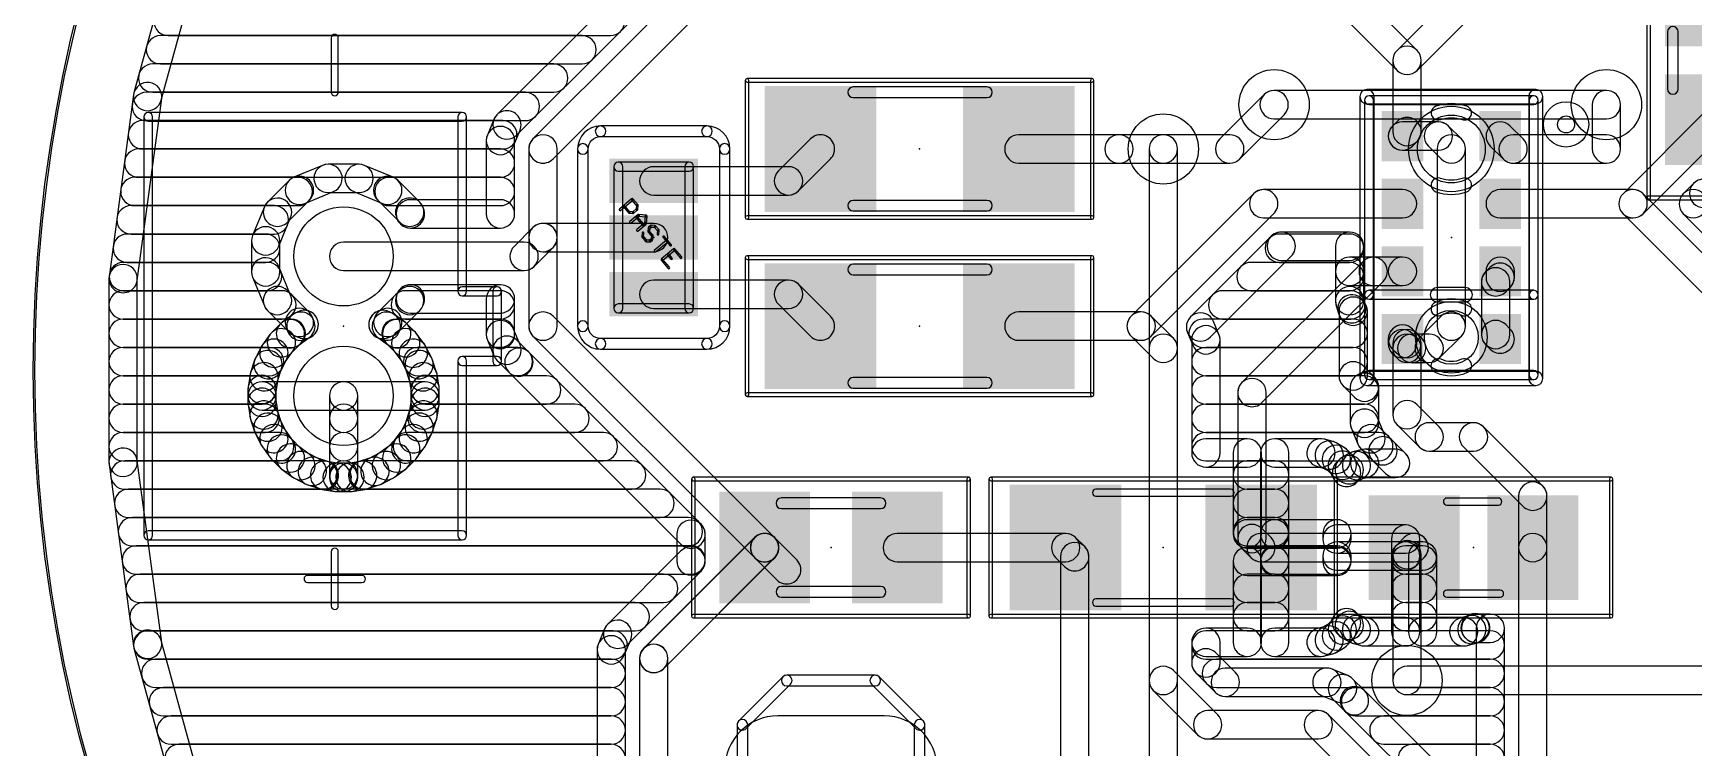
# Model space of a CAD drawing. Extents: x 0.6 to 42.5, y 1.3 to 43.2.
# Drawn here: x 0.63 to 24.43, y 16.81 to 27.06 of the extents above; entities that cross this region are included whole.
import ezdxf

# ---------------------------------------------------------------- set-up
doc = ezdxf.new("R2010")
doc.units = 0
for name, color, linetype in [('1', 22, 'CONTINUOUS'), ('16', 175, 'CONTINUOUS'), ('17', 82, 'CONTINUOUS'), ('18', 82, 'CONTINUOUS'), ('20', 7, 'CONTINUOUS'), ('21', 253, 'CONTINUOUS'), ('22', 253, 'CONTINUOUS'), ('23', 7, 'CONTINUOUS'), ('24', 7, 'CONTINUOUS'), ('39', 22, 'CONTINUOUS'), ('51', 253, 'CONTINUOUS')]:
    doc.layers.add(name, color=color, linetype=linetype)

# ---------------------------------------------------------------- blocks, each defined once
blk = doc.blocks.new('ROUNDP')
blk.add_circle((0, 0), 0.5)
blk = doc.blocks.new('RECT')
blk.add_solid([(-0.5, -0.5), (0.5, -0.5), (-0.5, 0.5), (0.5, 0.5)])
blk = doc.blocks.new('LONGP100')
blk.add_lwpolyline([(-0.5, -0.5), (0.5, -0.5, 1), (0.5, 0.5), (-0.5, 0.5, 1)], format="xyb", close=True)
blk = doc.blocks.new('ROUNDV')
blk.add_circle((0, 0), 0.5)

msp = doc.modelspace()

# ---------------------------------------------------------------- linework, layer by layer
at = {"layer": '1'}
for points in [[(17.2163, 29.4863), (20.1763, 26.5263, 1), (20.4637, 26.8137), (17.5037, 29.7737, 1)], [(2.4675, 26.098), (3.1633, 28.6378, 1), (2.7713, 28.7452), (2.0756, 26.2053, 1)], [(10.0417, 28.6537), (7.277, 25.889, 1), (7.5644, 25.6016), (10.3291, 28.3663, 1)], [(8.0812, 25.2563), (10.9387, 28.1138, 1), (10.6513, 28.4012), (7.7938, 25.5437, 1)], [(21.0263, 27.6637), (20.1763, 26.8137, 1), (20.4637, 26.5263), (21.3137, 27.3763, 1)], [(2.5666, 27.0256), (8.9042, 27.0256, 1), (8.9042, 27.432), (2.5666, 27.432, 1)], [(2.4553, 26.6192), (8.4978, 26.6192, 1), (8.4978, 27.0256), (2.4553, 27.0256, 1)], [(20.1168, 26.67), (20.1168, 25.65, 1), (20.5232, 25.65), (20.5232, 26.67, 1)], [(2.344, 26.2128), (8.0914, 26.2128, 1), (8.0914, 26.6192), (2.344, 26.6192, 1)], [(2.1219, 23.5146), (2.4729, 26.1246, 1), (2.0702, 26.1787), (1.7192, 23.5688, 1)], [(2.2524, 25.8064), (7.685, 25.8064, 1), (7.685, 26.2128), (2.2524, 26.2128, 1)], [(17.9237, 25.2563), (18.5587, 25.8913, 1), (18.2713, 26.1787), (17.6363, 25.5437, 1)], [(22.9743, 26.035), (22.9743, 25.4, 1), (23.3807, 25.4), (23.3807, 26.035, 1)], [(7.233, 25.8231), (7.1402, 25.599, 1), (7.5156, 25.4435), (7.6084, 25.6675, 1)], [(23.7037, 24.4713), (24.9087, 25.6763, 1), (24.6213, 25.9637), (23.4163, 24.7587, 1)], [(2.1978, 25.4), (7.3618, 25.4, 1), (7.3618, 25.8064), (2.1978, 25.8064, 1)], [(7.1247, 25.5213), (7.1247, 24.4696, 1), (7.5311, 24.4696), (7.5311, 25.5213, 1)], [(20.1763, 25.7937), (20.1113, 25.7287, 1), (20.3987, 25.4413), (20.4637, 25.5063, 1)], [(20.255, 25.3818), (20.77, 25.3818, 1), (20.77, 25.7882), (20.255, 25.7882, 1)], [(20.6263, 25.4413), (20.8113, 25.2563, 1), (21.0987, 25.5437), (20.9137, 25.7287, 1)], [(21.9837, 25.5437), (21.7987, 25.7287, 1), (21.5113, 25.4413), (21.6963, 25.2563, 1)], [(8.1407, 24.13), (8.1407, 25.4, 1), (7.7343, 25.4), (7.7343, 24.13, 1)], [(11.5995, 24.7991), (12.0567, 25.2563, 1), (11.7693, 25.5437), (11.3121, 25.0865, 1)], [(14.757, 25.1968), (16.1925, 25.1968, 1), (16.1925, 25.6032), (14.757, 25.6032, 1)], [(16.8275, 25.6032), (16.1925, 25.6032, 1), (16.1925, 25.1968), (16.8275, 25.1968, 1)], [(16.8275, 25.1968), (17.78, 25.1968, 1), (17.78, 25.6032), (16.8275, 25.6032, 1)], [(20.7518, 25.4), (20.7518, 22.86, 1), (21.1582, 22.86), (21.1582, 25.4, 1)], [(23.1775, 25.6032), (21.84, 25.6032, 1), (21.84, 25.1968), (23.1775, 25.1968, 1)], [(2.1431, 24.9936), (7.3279, 24.9936, 1), (7.3279, 25.4), (2.1431, 25.4, 1)], [(2.0885, 24.5872), (4.4299, 24.5872, 1), (4.4299, 24.9936), (2.0885, 24.9936, 1)], [(4.3032, 24.9511), (3.9889, 24.6368, 1), (4.2762, 24.3494), (4.5906, 24.6638, 1)], [(4.7799, 25.1653), (4.3692, 24.9952, 1), (4.5247, 24.6197), (4.9355, 24.7899, 1)], [(5.3023, 25.1808), (4.8577, 25.1808, 1), (4.8577, 24.7744), (5.3023, 24.7744, 1)], [(5.7908, 24.9952), (5.3801, 25.1653, 1), (5.2245, 24.7899), (5.6353, 24.6197, 1)], [(6.1711, 24.6368), (5.8568, 24.9511, 1), (5.5694, 24.6638), (5.8838, 24.3494, 1)], [(5.7301, 24.5872), (7.3279, 24.5872, 1), (7.3279, 24.9936), (5.7301, 24.9936, 1)], [(9.525, 24.7396), (11.4558, 24.7396, 1), (11.4558, 25.146), (9.525, 25.146, 1)], [(18.1213, 24.7587), (16.3663, 23.0037, 1), (16.6537, 22.7163), (18.4087, 24.4713, 1)], [(20.255, 24.8182), (18.265, 24.8182, 1), (18.265, 24.4118), (20.255, 24.4118, 1)], [(21.655, 24.4118), (23.56, 24.4118, 1), (23.56, 24.8182), (21.655, 24.8182, 1)], [(25.5437, 22.9187), (23.7037, 24.7587, 1), (23.4163, 24.4713), (25.2563, 22.6313, 1)], [(24.5658, 24.4713), (24.7144, 24.6199, 1), (24.427, 24.9073), (24.2784, 24.7587, 1)], [(26.0605, 23.264), (24.5658, 24.7587, 1), (24.2784, 24.4713), (25.7731, 22.9766, 1)], [(24.5707, 24.5604), (25.6833, 24.5604, 1), (25.6833, 24.9668), (24.5707, 24.9668, 1)], [(2.0338, 24.1808), (4.0874, 24.1808, 1), (4.0874, 24.5872), (2.0338, 24.5872, 1)], [(3.9448, 24.5708), (3.7747, 24.1601, 1), (4.1501, 24.0045), (4.3203, 24.4153, 1)], [(6.2249, 24.5474), (6.2152, 24.5708, 1), (5.8397, 24.4153), (5.8494, 24.3918, 1)], [(7.3279, 24.6728), (6.0372, 24.6728, 1), (6.0372, 24.2664), (7.3279, 24.2664, 1)], [(3.7592, 24.0823), (3.7592, 23.6377, 1), (4.1656, 23.6377), (4.1656, 24.0823, 1)], [(7.8112, 23.7163), (8.0812, 23.9863, 1), (7.7938, 24.2737), (7.5238, 24.0037, 1)], [(9.525, 24.3332), (7.9375, 24.3332, 1), (7.9375, 23.9268), (9.525, 23.9268, 1)], [(8.1407, 22.86), (8.1407, 24.13, 1), (7.7343, 24.13), (7.7343, 22.86, 1)], [(1.9792, 23.7744), (3.9624, 23.7744, 1), (3.9624, 24.1808), (1.9792, 24.1808, 1)], [(5.08, 23.6568), (7.6675, 23.6568, 1), (7.6675, 24.0632), (5.08, 24.0632, 1)], [(17.5043, 22.7048), (18.6612, 23.8617, 1), (18.3738, 24.1491), (17.2169, 22.9922, 1)], [(18.4897, 23.7744), (19.4978, 23.7744, 1), (19.4978, 24.1808), (18.4897, 24.1808, 1)], [(18.5175, 23.8022), (19.4978, 23.8022, 1), (19.4978, 24.2086), (18.5175, 24.2086, 1)], [(19.2946, 24.0054), (19.2946, 23.645, 1), (19.701, 23.645), (19.701, 24.0054, 1)], [(3.7747, 23.5599), (3.9448, 23.1492, 1), (4.3203, 23.3047), (4.1501, 23.7155, 1)], [(19.6913, 23.7887), (17.9538, 22.0512, 1), (18.2412, 21.7638), (19.9787, 23.5013, 1)], [(19.4978, 23.4418), (20.255, 23.4418, 1), (20.255, 23.8482), (19.4978, 23.8482, 1)], [(20.255, 23.8482), (19.4978, 23.8482, 1), (19.4978, 23.4418), (20.255, 23.4418, 1)], [(19.2946, 23.645), (19.2946, 23.2248, 1), (19.701, 23.2248), (19.701, 23.645, 1)], [(20.255, 23.8482), (19.835, 23.8482, 1), (19.835, 23.4418), (20.255, 23.4418, 1)], [(20.0518, 23.645), (20.0518, 23.645, 1), (20.4582, 23.645), (20.4582, 23.645, 1)], [(21.4518, 23.645), (21.4518, 23.56, 1), (21.8582, 23.56), (21.8582, 23.645, 1)], [(2.1237, 20.9083), (2.1237, 23.5417, 1), (1.7173, 23.5417), (1.7173, 20.9083, 1)], [(1.9245, 23.368), (3.9899, 23.368, 1), (3.9899, 23.7744), (1.9245, 23.7744, 1)], [(18.0833, 23.368), (19.4978, 23.368, 1), (19.4978, 23.7744), (18.0833, 23.7744, 1)], [(21.5113, 23.7037), (21.4463, 23.6387, 1), (21.7337, 23.3513), (21.7987, 23.4163, 1)], [(21.3868, 23.495), (21.3868, 22.74, 1), (21.7932, 22.74), (21.7932, 23.495, 1)], [(1.9205, 22.9616), (4.1947, 22.9616, 1), (4.1947, 23.368), (1.9205, 23.368, 1)], [(3.9889, 23.0832), (4.3032, 22.7689, 1), (4.5906, 23.0562), (4.2762, 23.3706, 1)], [(5.8568, 22.7689), (6.1711, 23.0832, 1), (5.8838, 23.3706), (5.5694, 23.0562, 1)], [(5.9653, 22.9616), (7.3279, 22.9616, 1), (7.3279, 23.368), (5.9653, 23.368, 1)], [(6.2152, 23.1492), (6.2249, 23.1726, 1), (5.8494, 23.3282), (5.8397, 23.3047, 1)], [(6.0372, 23.0472), (7.3279, 23.0472, 1), (7.3279, 23.4536), (6.0372, 23.4536, 1)], [(7.1247, 23.2504), (7.1247, 22.7387, 1), (7.5311, 22.7387), (7.5311, 23.2504, 1)], [(9.525, 23.114), (11.4558, 23.114, 1), (11.4558, 23.5204), (9.525, 23.5204, 1)], [(11.3121, 23.1735), (11.7693, 22.7163, 1), (12.0567, 23.0037), (11.5995, 23.4609, 1)], [(17.6769, 22.9616), (19.5139, 22.9616, 1), (19.5139, 23.368), (17.6769, 23.368, 1)], [(19.3015, 23.1722), (19.3327, 23.0559, 1), (19.7252, 23.1611), (19.6941, 23.2774, 1)], [(4.3692, 22.7248), (4.4382, 22.6962, 1), (4.5937, 23.0717), (4.5247, 23.1003, 1)], [(4.4237, 23.065), (4.3754, 23.0404, 1), (4.5599, 22.6782), (4.6082, 22.7029, 1)], [(5.7218, 22.6962), (5.7908, 22.7248, 1), (5.6353, 23.1003), (5.5663, 23.0717, 1)], [(5.7846, 23.0404), (5.7363, 23.065, 1), (5.5518, 22.7029), (5.6001, 22.6782, 1)], [(19.353, 23.0069), (19.3726, 22.9729, 1), (19.7246, 23.1761), (19.7049, 23.2101, 1)], [(19.3454, 23.0745), (19.3454, 22.1467, 1), (19.7518, 22.1467), (19.7518, 23.0745, 1)], [(1.9205, 22.5552), (4.3287, 22.5552, 1), (4.3287, 22.9616), (1.9205, 22.9616, 1)], [(4.1752, 22.8949), (4.0451, 22.7648, 1), (4.3325, 22.4775), (4.4625, 22.6075, 1)], [(4.3482, 23.0237), (4.1994, 22.9156, 1), (4.4383, 22.5868), (4.5871, 22.6949, 1)], [(5.9606, 22.9156), (5.8118, 23.0237, 1), (5.5729, 22.6949), (5.7217, 22.5868, 1)], [(5.8313, 22.5552), (7.3279, 22.5552, 1), (7.3279, 22.9616), (5.8313, 22.9616, 1)], [(6.1149, 22.7648), (5.9848, 22.8949, 1), (5.6975, 22.6075), (5.8275, 22.4775, 1)], [(7.1402, 22.661), (7.233, 22.4369, 1), (7.6084, 22.5924), (7.5156, 22.8165, 1)], [(11.2562, 19.8287), (8.0812, 23.0037, 1), (7.7938, 22.7163), (10.9688, 19.5413, 1)], [(16.51, 23.0632), (14.757, 23.0632, 1), (14.757, 22.6568), (16.51, 22.6568, 1)], [(16.9712, 22.6862), (16.6537, 23.0037, 1), (16.3663, 22.7163), (16.6838, 22.3988, 1)], [(17.6248, 22.7415), (17.5483, 22.9262, 1), (17.1728, 22.7707), (17.2494, 22.586, 1)], [(17.3979, 22.5552), (19.5486, 22.5552, 1), (19.5486, 22.9616), (17.3979, 22.9616, 1)], [(17.6403, 21.0422), (17.6403, 22.6638, 1), (17.2339, 22.6638), (17.2339, 21.0422, 1)], [(20.5312, 22.6862), (20.3987, 22.8187, 1), (20.1113, 22.5313), (20.2438, 22.3988, 1)], [(20.4637, 22.7537), (20.3987, 22.8187, 1), (20.1113, 22.5313), (20.1763, 22.4663, 1)], [(20.0518, 22.675), (20.0518, 22.6075, 1), (20.4582, 22.6075), (20.4582, 22.675, 1)], [(20.8113, 23.0037), (20.4938, 22.6862, 1), (20.7812, 22.3988), (21.0987, 22.7163, 1)], [(21.4463, 22.5963), (21.5113, 22.5313, 1), (21.7987, 22.8187), (21.7337, 22.8837, 1)], [(3.8996, 22.5646), (3.8161, 22.4008, 1), (4.1783, 22.2163), (4.2617, 22.3801, 1)], [(4.0244, 22.7406), (3.9163, 22.5918, 1), (4.2451, 22.3529), (4.3532, 22.5017, 1)], [(6.2437, 22.5918), (6.1356, 22.7406, 1), (5.8068, 22.5017), (5.9149, 22.3529, 1)], [(6.3438, 22.4008), (6.2604, 22.5646, 1), (5.8983, 22.3801), (5.9817, 22.2163, 1)], [(7.277, 22.371), (7.4485, 22.1995, 1), (7.7359, 22.4869), (7.5644, 22.6584, 1)], [(17.0307, 17.78), (17.0307, 22.5425, 1), (16.6243, 22.5425), (16.6243, 17.78, 1)], [(20.1113, 22.4638), (20.1763, 22.3988, 1), (20.4637, 22.6862), (20.3987, 22.7512, 1)], [(20.5232, 22.5425), (20.5232, 22.61, 1), (20.1168, 22.61), (20.1168, 22.5425, 1)], [(20.5232, 21.59), (20.5232, 22.5425, 1), (20.1168, 22.5425), (20.1168, 21.59, 1)], [(20.6375, 22.7457), (20.3875, 22.7457, 1), (20.3875, 22.3393), (20.6375, 22.3393, 1)], [(1.9205, 22.1488), (4.0194, 22.1488, 1), (4.0194, 22.5552), (1.9205, 22.5552, 1)], [(3.8039, 22.3713), (3.7471, 22.1964, 1), (4.1336, 22.0708), (4.1905, 22.2457, 1)], [(6.1406, 22.1488), (7.5834, 22.1488, 1), (7.5834, 22.5552), (6.1406, 22.5552, 1)], [(6.4129, 22.1964), (6.3561, 22.3713, 1), (5.9695, 22.2457), (6.0264, 22.0708, 1)], [(7.4485, 22.1995), (9.9149, 19.7331, 1), (10.2023, 20.0205), (7.7359, 22.4869, 1)], [(17.4371, 22.1488), (19.5486, 22.1488, 1), (19.5486, 22.5552), (17.4371, 22.5552, 1)], [(1.9205, 21.7424), (3.9116, 21.7424, 1), (3.9116, 22.1488), (1.9205, 22.1488, 1)], [(3.7397, 22.1654), (3.7109, 21.9837, 1), (4.1123, 21.9202), (4.1411, 22.1018, 1)], [(3.7084, 21.952), (3.7084, 21.86, 1), (4.1148, 21.86), (4.1148, 21.952, 1)], [(6.4491, 21.9837), (6.4203, 22.1654, 1), (6.0189, 22.1018), (6.0477, 21.9202, 1)], [(6.4516, 21.86), (6.4516, 21.952, 1), (6.0452, 21.952), (6.0452, 21.86, 1)], [(6.2484, 21.7424), (7.9898, 21.7424, 1), (7.9898, 22.1488), (6.2484, 22.1488, 1)], [(17.4371, 21.7424), (19.7104, 21.7424, 1), (19.7104, 22.1488), (17.4371, 22.1488, 1)], [(19.4049, 22.003), (19.5667, 21.8412, 1), (19.8541, 22.1285), (19.6923, 22.2903, 1)], [(19.5072, 21.9849), (19.5072, 21.4687, 1), (19.9136, 21.4687), (19.9136, 21.9849, 1)], [(3.9116, 21.6568), (5.08, 21.6568, 1), (5.08, 22.0632), (3.9116, 22.0632, 1)], [(5.08, 22.0632), (3.9116, 22.0632, 1), (3.9116, 21.6568), (5.08, 21.6568, 1)], [(3.7084, 21.86), (3.7084, 21.768, 1), (4.1148, 21.768), (4.1148, 21.86, 1)], [(3.7109, 21.7363), (3.7397, 21.5546, 1), (4.1411, 21.6182), (4.1123, 21.7998, 1)], [(4.8768, 21.86), (4.8768, 21.86, 1), (5.2832, 21.86), (5.2832, 21.86, 1)], [(5.2832, 20.6916), (5.2832, 21.86, 1), (4.8768, 21.86), (4.8768, 20.6916, 1)], [(5.08, 21.6568), (5.08, 21.6568, 1), (5.08, 22.0632), (5.08, 22.0632, 1)], [(4.8768, 21.86), (4.8768, 20.6916, 1), (5.2832, 20.6916), (5.2832, 21.86, 1)], [(6.2484, 22.0632), (5.08, 22.0632, 1), (5.08, 21.6568), (6.2484, 21.6568, 1)], [(5.2832, 21.86), (5.2832, 21.86, 1), (4.8768, 21.86), (4.8768, 21.86, 1)], [(5.08, 21.6568), (6.2484, 21.6568, 1), (6.2484, 22.0632), (5.08, 22.0632, 1)], [(6.4203, 21.5546), (6.4491, 21.7363, 1), (6.0477, 21.7998), (6.0189, 21.6182, 1)], [(6.4516, 21.768), (6.4516, 21.86, 1), (6.0452, 21.86), (6.0452, 21.768, 1)], [(17.8943, 21.9075), (17.8943, 19.815, 1), (18.3007, 19.815), (18.3007, 21.9075, 1)], [(1.9205, 21.336), (3.9557, 21.336, 1), (3.9557, 21.7424), (1.9205, 21.7424, 1)], [(3.7471, 21.5236), (3.8039, 21.3487, 1), (4.1905, 21.4743), (4.1336, 21.6492, 1)], [(5.08, 21.336), (5.08, 21.336, 1), (5.08, 21.7424), (5.08, 21.7424, 1)], [(6.3561, 21.3487), (6.4129, 21.5236, 1), (6.0264, 21.6492), (5.9695, 21.4743, 1)], [(6.2043, 21.336), (8.3962, 21.336, 1), (8.3962, 21.7424), (6.2043, 21.7424, 1)], [(17.4371, 21.336), (19.7104, 21.336, 1), (19.7104, 21.7424), (17.4371, 21.7424, 1)], [(19.5227, 21.391), (19.6155, 21.1669, 1), (19.9909, 21.3224), (19.8981, 21.5465, 1)], [(20.7812, 21.4162), (20.4637, 21.7337, 1), (20.1763, 21.4463), (20.4938, 21.1288, 1)], [(3.8161, 21.3192), (3.8996, 21.1554, 1), (4.2617, 21.3399), (4.1783, 21.5037, 1)], [(3.9163, 21.1282), (4.0244, 20.9794, 1), (4.3532, 21.2183), (4.2451, 21.3671, 1)], [(6.1356, 20.9794), (6.2437, 21.1282, 1), (5.9149, 21.3671), (5.8068, 21.2183, 1)], [(6.2604, 21.1554), (6.3438, 21.3192, 1), (5.9817, 21.5037), (5.8983, 21.3399, 1)], [(19.6595, 21.101), (19.831, 20.9295, 1), (20.1184, 21.2169), (19.9469, 21.3884, 1)], [(21.2725, 21.4757), (20.6375, 21.4757, 1), (20.6375, 21.0693), (21.2725, 21.0693, 1)], [(22.2662, 20.5662), (21.4162, 21.4162, 1), (21.1288, 21.1288), (21.9788, 20.2788, 1)], [(1.9205, 20.9296), (4.1641, 20.9296, 1), (4.1641, 21.336), (1.9205, 21.336, 1)], [(4.0451, 20.9552), (4.1752, 20.8251, 1), (4.4625, 21.1125), (4.3325, 21.2425, 1)], [(5.08, 20.9296), (5.08, 20.9296, 1), (5.08, 21.336), (5.08, 21.336, 1)], [(5.9848, 20.8251), (6.1149, 20.9552, 1), (5.8275, 21.2425), (5.6975, 21.1125, 1)], [(5.9959, 20.9296), (8.8026, 20.9296, 1), (8.8026, 21.336), (5.9959, 21.336, 1)], [(17.4371, 20.9296), (19.9151, 20.9296, 1), (19.9151, 21.336), (17.4371, 21.336, 1)], [(18.0307, 21.2454), (17.4371, 21.2454, 1), (17.4371, 20.839), (18.0307, 20.839, 1)], [(18.2339, 19.8818), (18.2339, 21.0422, 1), (17.8275, 21.0422), (17.8275, 19.8818, 1)], [(19.0877, 21.2454), (18.4243, 21.2454, 1), (18.4243, 20.839), (19.0877, 20.839, 1)], [(18.2211, 21.0422), (18.2211, 19.8818, 1), (18.6275, 19.8818), (18.6275, 21.0422, 1)], [(19.2566, 21.2073), (19.1403, 21.2385, 1), (19.0351, 20.8459), (19.1514, 20.8148, 1)], [(19.4098, 21.1268), (19.3056, 21.187, 1), (19.1024, 20.8351), (19.2066, 20.7749, 1)], [(19.831, 20.9295), (20.012, 20.7485, 1), (20.2994, 21.0359), (20.1184, 21.2169, 1)], [(2.4729, 18.3254), (2.1219, 20.9354, 1), (1.7192, 20.8812), (2.0702, 18.2713, 1)], [(4.1994, 20.8044), (4.3482, 20.6963, 1), (4.5871, 21.0251), (4.4383, 21.1332, 1)], [(4.3754, 20.6796), (4.5392, 20.5961, 1), (4.7237, 20.9583), (4.5599, 21.0417, 1)], [(4.5687, 20.5839), (4.7436, 20.5271, 1), (4.8692, 20.9136), (4.6943, 20.9705, 1)], [(5.4164, 20.5271), (5.5913, 20.5839, 1), (5.4657, 20.9705), (5.2908, 20.9136, 1)], [(5.6208, 20.5961), (5.7846, 20.6796, 1), (5.6001, 21.0417), (5.4363, 20.9583, 1)], [(5.8118, 20.6963), (5.9606, 20.8044, 1), (5.7217, 21.1332), (5.5729, 21.0251, 1)], [(19.537, 21.0094), (19.4519, 21.0945, 1), (19.1645, 20.8072), (19.2497, 20.722, 1)], [(19.6291, 20.8638), (19.5693, 20.9673, 1), (19.2174, 20.7641), (19.2771, 20.6606, 1)], [(19.3481, 20.9445), (19.3094, 20.9059, 1), (19.5968, 20.6185), (19.6355, 20.6572, 1)], [(19.4944, 21.037), (19.3902, 20.9768, 1), (19.5934, 20.6249), (19.6976, 20.6851, 1)], [(19.6597, 21.0885), (19.5434, 21.0573, 1), (19.6486, 20.6648), (19.7649, 20.6959, 1)], [(20.1557, 21.0954), (19.7123, 21.0954, 1), (19.7123, 20.689), (20.1557, 20.689, 1)], [(1.945, 20.5232), (4.7878, 20.5232, 1), (4.7878, 20.9296), (1.945, 20.9296, 1)], [(4.7746, 20.5197), (4.9563, 20.4909, 1), (5.0198, 20.8923), (4.8382, 20.9211, 1)], [(4.988, 20.4884), (5.08, 20.4884, 1), (5.08, 20.8948), (4.988, 20.8948, 1)], [(5.08, 20.5232), (5.08, 20.5232, 1), (5.08, 20.9296), (5.08, 20.9296, 1)], [(5.08, 20.4884), (5.172, 20.4884, 1), (5.172, 20.8948), (5.08, 20.8948, 1)], [(5.2037, 20.4909), (5.3854, 20.5197, 1), (5.3218, 20.9211), (5.1402, 20.8923, 1)], [(5.3722, 20.5232), (9.209, 20.5232, 1), (9.209, 20.9296), (5.3722, 20.9296, 1)], [(18.0307, 20.5232), (18.4243, 20.5232, 1), (18.4243, 20.9296), (18.0307, 20.9296, 1)], [(1.9997, 20.1168), (9.6154, 20.1168, 1), (9.6154, 20.5232), (1.9997, 20.5232, 1)], [(18.0307, 20.1168), (18.4243, 20.1168, 1), (18.4243, 20.5232), (18.0307, 20.5232, 1)], [(22.3257, 19.685), (22.3257, 20.4225, 1), (21.9193, 20.4225), (21.9193, 19.685, 1)], [(2.0543, 19.7104), (10.0218, 19.7104, 1), (10.0218, 20.1168), (2.0543, 20.1168, 1)], [(9.8554, 19.8768), (9.8554, 19.4932, 1), (10.2618, 19.4932), (10.2618, 19.8768, 1)], [(18.0307, 19.7104), (18.4243, 19.7104, 1), (18.4243, 20.1168), (18.0307, 20.1168, 1)], [(18.4243, 20.085), (18.0307, 20.085, 1), (18.0307, 19.6786), (18.4243, 19.6786, 1)], [(17.9538, 19.6713), (18.0838, 19.5413, 1), (18.3712, 19.8287), (18.2412, 19.9587, 1)], [(18.6275, 19.4882), (18.6275, 19.8818, 1), (18.2211, 19.8818), (18.2211, 19.4882, 1)], [(18.4243, 19.6786), (19.3153, 19.6786, 1), (19.3153, 20.085), (18.4243, 20.085, 1)], [(19.1121, 19.8818), (19.1121, 19.8068, 1), (19.5185, 19.8068), (19.5185, 19.8818, 1)], [(19.3153, 19.6036), (20.3007, 19.6036, 1), (20.3007, 20.01), (19.3153, 20.01, 1)], [(20.0975, 19.8068), (20.0975, 19.5632, 1), (20.5039, 19.5632), (20.5039, 19.8068, 1)], [(9.6687, 17.9513), (11.2587, 19.5413, 1), (10.9713, 19.8287), (9.3813, 18.2387, 1)], [(9.6687, 17.9538), (11.2562, 19.5413, 1), (10.9688, 19.8287), (9.3813, 18.2412, 1)], [(11.2587, 19.8262), (11.2562, 19.8287, 1), (10.9688, 19.5413), (10.9713, 19.5388, 1)], [(10.9118, 19.685), (10.9118, 19.6825, 1), (11.3182, 19.6825), (11.3182, 19.685, 1)], [(11.5737, 19.5112), (11.2587, 19.8262, 1), (10.9713, 19.5388), (11.2863, 19.2238, 1)], [(15.4275, 19.8882), (13.015, 19.8882, 1), (13.015, 19.4818), (15.4275, 19.4818, 1)], [(15.7012, 19.6987), (15.5712, 19.8287, 1), (15.2838, 19.5413), (15.4138, 19.4113, 1)], [(15.7607, 16.51), (15.7607, 19.555, 1), (15.3543, 19.555), (15.3543, 16.51, 1)], [(18.2275, 19.4818), (20.4225, 19.4818, 1), (20.4225, 19.8882), (18.2275, 19.8882, 1)], [(19.1121, 19.5632), (19.1121, 19.4882, 1), (19.5185, 19.4882), (19.5185, 19.5632, 1)], [(20.3007, 19.7664), (19.3153, 19.7664, 1), (19.3153, 19.36), (20.3007, 19.36, 1)], [(20.5039, 18.4778), (20.5039, 19.5632, 1), (20.0975, 19.5632), (20.0975, 18.4778, 1)], [(20.3007, 19.36), (20.5443, 19.36, 1), (20.5443, 19.7664), (20.3007, 19.7664, 1)], [(20.2788, 19.8287), (20.1763, 19.7262, 1), (20.4637, 19.4388), (20.5662, 19.5413, 1)], [(20.1168, 19.5825), (20.1168, 17.78, 1), (20.5232, 17.78), (20.5232, 19.5825, 1)], [(20.3411, 19.5632), (20.3411, 18.4778, 1), (20.7475, 18.4778), (20.7475, 19.5632, 1)], [(21.9193, 19.685), (21.9193, 15.9775, 1), (22.3257, 15.9775), (22.3257, 19.685, 1)], [(2.109, 19.304), (10.0586, 19.304, 1), (10.0586, 19.7104), (2.109, 19.7104, 1)], [(9.9149, 19.6369), (8.8645, 18.5865, 1), (9.1519, 18.2991), (10.2023, 19.3495, 1)], [(18.2339, 18.3278), (18.2339, 19.4882, 1), (17.8275, 19.4882), (17.8275, 18.3278, 1)], [(18.0307, 19.285), (18.4243, 19.285, 1), (18.4243, 19.6914), (18.0307, 19.6914, 1)], [(18.4243, 19.304), (19.3153, 19.304, 1), (19.3153, 19.7104), (18.4243, 19.7104, 1)], [(19.3153, 19.6914), (18.4243, 19.6914, 1), (18.4243, 19.285), (19.3153, 19.285, 1)], [(18.2211, 19.4882), (18.2211, 18.3278, 1), (18.6275, 18.3278), (18.6275, 19.4882, 1)], [(20.3007, 19.304), (20.5443, 19.304, 1), (20.5443, 19.7104), (20.3007, 19.7104, 1)], [(2.1636, 18.8976), (9.6662, 18.8976, 1), (9.6662, 19.304), (2.1636, 19.304, 1)], [(18.0307, 18.8976), (18.4243, 18.8976, 1), (18.4243, 19.304), (18.0307, 19.304, 1)], [(20.3007, 18.8976), (20.5443, 18.8976, 1), (20.5443, 19.304), (20.3007, 19.304, 1)], [(2.2183, 18.4912), (9.2598, 18.4912, 1), (9.2598, 18.8976), (2.2183, 18.8976, 1)], [(18.0307, 18.4912), (18.4243, 18.4912, 1), (18.4243, 18.8976), (18.0307, 18.8976, 1)], [(19.5693, 18.4027), (19.6291, 18.5062, 1), (19.2771, 18.7094), (19.2174, 18.6059, 1)], [(19.3094, 18.4641), (19.3481, 18.4255, 1), (19.6355, 18.7128), (19.5968, 18.7515, 1)], [(20.3007, 18.4912), (20.5443, 18.4912, 1), (20.5443, 18.8976), (20.3007, 18.8976, 1)], [(8.8205, 18.5206), (8.7277, 18.2965, 1), (9.1031, 18.141), (9.1959, 18.365, 1)], [(19.1403, 18.1315), (19.2566, 18.1627, 1), (19.1514, 18.5552), (19.0351, 18.5241, 1)], [(19.3056, 18.183), (19.4098, 18.2432, 1), (19.2066, 18.5951), (19.1024, 18.5349, 1)], [(19.4519, 18.2755), (19.537, 18.3606, 1), (19.2497, 18.648), (19.1645, 18.5628, 1)], [(19.3902, 18.3932), (19.4944, 18.333, 1), (19.6976, 18.6849), (19.5934, 18.7451, 1)], [(19.5434, 18.3127), (19.6597, 18.2815, 1), (19.7649, 18.6741), (19.6486, 18.7052, 1)], [(19.7123, 18.2746), (20.3007, 18.2746, 1), (20.3007, 18.681), (19.7123, 18.681, 1)], [(20.5443, 18.2746), (21.1327, 18.2746, 1), (21.1327, 18.681), (20.5443, 18.681, 1)], [(21.1853, 18.2815), (21.3016, 18.3127, 1), (21.1964, 18.7052), (21.0801, 18.6741, 1)], [(21.3506, 18.333), (21.398, 18.3604, 1), (21.1948, 18.7123), (21.1474, 18.6849, 1)], [(21.1527, 18.3927), (21.1604, 18.3849, 1), (21.4479, 18.6723), (21.4401, 18.68, 1)], [(21.3042, 18.3254), (21.5129, 18.3254, 1), (21.5129, 18.7318), (21.3042, 18.7318, 1)], [(21.3097, 18.5286), (21.3097, 15.8562, 1), (21.7161, 15.8562), (21.7161, 18.5286, 1)], [(3.1633, 15.8122), (2.4675, 18.352, 1), (2.0756, 18.2447), (2.7713, 15.7048, 1)], [(2.2744, 18.0848), (8.9441, 18.0848, 1), (8.9441, 18.4912), (2.2744, 18.4912, 1)], [(8.7122, 18.2188), (8.7122, 15.1187, 1), (9.1186, 15.1187), (9.1186, 18.2188, 1)], [(17.6403, 18.0325), (17.6403, 18.3278, 1), (17.2339, 18.3278), (17.2339, 18.0325, 1)], [(17.4371, 18.1246), (18.0307, 18.1246, 1), (18.0307, 18.531), (17.4371, 18.531, 1)], [(17.4371, 18.0848), (21.5129, 18.0848, 1), (21.5129, 18.4912), (17.4371, 18.4912, 1)], [(18.4243, 18.1246), (19.0877, 18.1246, 1), (19.0877, 18.531), (18.4243, 18.531, 1)], [(9.7282, 18.095), (9.7282, 18.0975, 1), (9.3218, 18.0975), (9.3218, 18.095, 1)], [(9.7282, 15.24), (9.7282, 18.095, 1), (9.3218, 18.095), (9.3218, 15.24, 1)], [(17.8587, 17.8983), (17.5808, 18.1762, 1), (17.2934, 17.8888), (17.5713, 17.6109, 1)], [(2.3857, 17.6784), (8.9154, 17.6784, 1), (8.9154, 18.0848), (2.3857, 18.0848, 1)], [(17.6062, 17.2887), (16.9712, 17.9237, 1), (16.6838, 17.6363), (17.3188, 17.0013, 1)], [(17.588, 17.6784), (21.5129, 17.6784, 1), (21.5129, 18.0848), (17.588, 18.0848, 1)], [(19.1713, 17.9578), (17.715, 17.9578, 1), (17.715, 17.5514), (19.1713, 17.5514, 1)], [(19.4731, 17.8495), (19.249, 17.9423, 1), (19.0935, 17.5669), (19.3175, 17.4741, 1)], [(19.7105, 17.634), (19.539, 17.8055, 1), (19.2516, 17.5181), (19.4231, 17.3466, 1)], [(2.497, 17.272), (8.9154, 17.272, 1), (8.9154, 17.6784), (2.497, 17.6784, 1)], [(20.9805, 16.364), (19.7105, 17.634, 1), (19.4231, 17.3466), (20.6931, 16.0766, 1)], [(19.5819, 17.272), (21.5129, 17.272, 1), (21.5129, 17.6784), (19.5819, 17.6784, 1)], [(2.6084, 16.8656), (8.9154, 16.8656, 1), (8.9154, 17.272), (2.6084, 17.272, 1)], [(19.05, 17.3482), (17.4625, 17.3482, 1), (17.4625, 16.9418), (19.05, 16.9418, 1)], [(20.4637, 16.0187), (19.1937, 17.2887, 1), (18.9063, 17.0013), (20.1763, 15.7313, 1)], [(19.9883, 16.8656), (21.5129, 16.8656, 1), (21.5129, 17.272), (19.9883, 17.272, 1)], [(2.7197, 16.4592), (8.9154, 16.4592, 1), (8.9154, 16.8656), (2.7197, 16.8656, 1)], [(20.3947, 16.4592), (21.5129, 16.4592, 1), (21.5129, 16.8656), (20.3947, 16.8656, 1)]]:
    msp.add_lwpolyline(points, format="xyb", close=True, dxfattribs=at)
at = {"layer": '16'}
for points in [[(18.415, 25.8318), (23.1775, 25.8318, 1), (23.1775, 26.2382), (18.415, 26.2382, 1)], [(17.0307, 13.335), (17.0307, 25.4, 1), (16.6243, 25.4), (16.6243, 13.335, 1)], [(20.32, 17.5768), (28.2575, 17.5768, 1), (28.2575, 17.9832), (20.32, 17.9832, 1)]]:
    msp.add_lwpolyline(points, format="xyb", close=True, dxfattribs=at)
at = {"layer": '20'}
for radius in [20.9581, 20.9327]:
    msp.add_circle((21.59, 22.225), radius, dxfattribs=at)
at = {"layer": '21'}
for points in [[(19.745, 26.0484), (22.165, 26.0484, 1), (22.165, 26.2516), (19.745, 26.2516, 1)], [(19.6434, 26.15), (19.6434, 22.11, 1), (19.8466, 22.11), (19.8466, 26.15, 1)], [(22.0634, 26.15), (22.0634, 22.11, 1), (22.2666, 22.11), (22.2666, 26.15, 1)], [(21.1084, 25.8214, 1), (21.1779, 26.0123, 0.1763), (20.7321, 26.0123, 1), (20.8016, 25.8214, -0.1763)], [(8.763, 25.5778, 1), (8.763, 25.7302, 0.4142), (8.4328, 25.4, 1), (8.5852, 25.4, -0.4142)], [(10.287, 25.7302), (8.763, 25.7302, 1), (8.763, 25.5778), (10.287, 25.5778, 1)], [(10.4648, 25.4, 1), (10.6172, 25.4, 0.4142), (10.287, 25.7302, 1), (10.287, 25.5778, -0.4142)], [(8.5852, 22.86), (8.5852, 25.4, 1), (8.4328, 25.4), (8.4328, 22.86, 1)], [(10.4648, 25.4), (10.4648, 22.86, 1), (10.6172, 22.86), (10.6172, 25.4, 1)], [(20.8016, 24.9786, 1), (20.7321, 24.7877, 0.1763), (21.1779, 24.7877, 1), (21.1084, 24.9786, -0.1763)], [(20.755, 23.2084), (21.155, 23.2084, 1), (21.155, 23.4116), (20.755, 23.4116, 1)], [(21.1022, 23.0158, 1), (21.1881, 23.1999, 0.2217), (20.7219, 23.1999, 1), (20.8078, 23.0158, -0.2217)], [(8.5852, 22.86, 1), (8.4328, 22.86, 0.4142), (8.763, 22.5298, 1), (8.763, 22.6822, -0.4142)], [(10.287, 22.6822, 1), (10.287, 22.5298, 0.4142), (10.6172, 22.86, 1), (10.4648, 22.86, -0.4142)], [(10.287, 22.6822), (8.763, 22.6822, 1), (8.763, 22.5298), (10.287, 22.5298, 1)], [(20.8078, 22.3842, 1), (20.7219, 22.2001, 0.2217), (21.1881, 22.2001, 1), (21.1022, 22.3842, -0.2217)], [(19.745, 22.0084), (22.165, 22.0084, 1), (22.165, 22.2116), (19.745, 22.2116, 1)], [(11.3761, 17.8339), (10.7411, 17.1989, 1), (10.8489, 17.0911), (11.4839, 17.7261, 1)], [(12.7, 17.8562), (11.43, 17.8562, 1), (11.43, 17.7038), (12.7, 17.7038, 1)], [(13.3889, 17.1989), (12.7539, 17.8339, 1), (12.6461, 17.7261), (13.2811, 17.0911, 1)], [(10.8712, 15.875), (10.8712, 17.145, 1), (10.7188, 17.145), (10.7188, 15.875, 1)], [(13.2588, 17.145), (13.2588, 15.875, 1), (13.4112, 15.875), (13.4112, 17.145, 1)]]:
    msp.add_lwpolyline(points, format="xyb", close=True, dxfattribs=at)
for radius in [0.3247, 0.1215]:
    msp.add_circle((22.599, 25.752), radius, dxfattribs=at)
at = {"layer": '22'}
for points in [[(5.0043, 26.2128), (5.0043, 26.9924, 1), (4.9027, 26.9924), (4.9027, 26.2128, 1)], [(6.78, 25.9235), (2.28, 25.9235, 1), (2.28, 25.7965), (6.78, 25.7965, 1)], [(2.2165, 25.86), (2.2165, 19.86, 1), (2.3435, 19.86), (2.3435, 25.86, 1)], [(6.8435, 23.36), (6.8435, 25.86, 1), (6.7165, 25.86), (6.7165, 23.36, 1)], [(7.28, 23.4235), (6.78, 23.4235, 1), (6.78, 23.2965), (7.28, 23.2965, 1)], [(7.3435, 22.36), (7.3435, 23.36, 1), (7.2165, 23.36), (7.2165, 22.36, 1)], [(6.8435, 19.86), (6.8435, 22.36, 1), (6.7165, 22.36), (6.7165, 19.86, 1)], [(6.78, 22.2965), (7.28, 22.2965, 1), (7.28, 22.4235), (6.78, 22.4235, 1)], [(2.28, 19.7965), (6.78, 19.7965, 1), (6.78, 19.9235), (2.28, 19.9235, 1)], [(5.0043, 18.8468), (5.0043, 19.6264, 1), (4.9027, 19.6264), (4.9027, 18.8468, 1)], [(5.3433, 19.2874), (4.5637, 19.2874, 1), (4.5637, 19.1858), (5.3433, 19.1858, 1)]]:
    msp.add_lwpolyline(points, format="xyb", close=True, dxfattribs=at)
at = {"layer": '23'}
for p in [(13.335, 25.4), (9.525, 24.13), (20.955, 24.13), (13.335, 22.86), (12.065, 19.685), (16.8275, 19.685), (21.2725, 19.685)]:
    msp.add_point(p, dxfattribs=at)
at = {"layer": '24'}
msp.add_point((5.08, 22.86), dxfattribs=at)
at = {"layer": '39'}
for points in [[(23.8074, 24.697), (23.8074, 28.643, 1), (23.7566, 28.643), (23.7566, 24.697, 1)], [(10.8874, 24.417), (10.8874, 26.383, 1), (10.8366, 26.383), (10.8366, 24.417, 1)], [(10.862, 26.3576), (15.808, 26.3576, 1), (15.808, 26.4084), (10.862, 26.4084, 1)], [(15.7826, 26.383), (15.7826, 24.417, 1), (15.8334, 24.417), (15.8334, 26.383, 1)], [(25.748, 24.7224), (23.782, 24.7224, 1), (23.782, 24.6716), (25.748, 24.6716, 1)], [(15.808, 24.4424), (10.862, 24.4424, 1), (10.862, 24.3916), (15.808, 24.3916, 1)], [(10.8874, 21.877), (10.8874, 23.843, 1), (10.8366, 23.843), (10.8366, 21.877, 1)], [(10.862, 23.8176), (15.808, 23.8176, 1), (15.808, 23.8684), (10.862, 23.8684, 1)], [(15.7826, 23.843), (15.7826, 21.877, 1), (15.8334, 21.877), (15.8334, 23.843, 1)], [(15.808, 21.9024), (10.862, 21.9024, 1), (10.862, 21.8516), (15.808, 21.8516, 1)], [(10.092, 20.6426), (14.038, 20.6426, 1), (14.038, 20.6934), (10.092, 20.6934, 1)], [(10.1174, 18.702), (10.1174, 20.668, 1), (10.0666, 20.668), (10.0666, 18.702, 1)], [(14.0126, 20.668), (14.0126, 18.702, 1), (14.0634, 18.702), (14.0634, 20.668, 1)], [(14.3545, 20.6426), (19.3005, 20.6426, 1), (19.3005, 20.6934), (14.3545, 20.6934, 1)], [(14.3799, 18.702), (14.3799, 20.668, 1), (14.3291, 20.668), (14.3291, 18.702, 1)], [(19.2995, 20.6426), (23.2455, 20.6426, 1), (23.2455, 20.6934), (19.2995, 20.6934, 1)], [(19.3249, 18.702), (19.3249, 20.668, 1), (19.2741, 20.668), (19.2741, 18.702, 1)], [(19.2751, 20.668), (19.2751, 18.702, 1), (19.3259, 18.702), (19.3259, 20.668, 1)], [(23.2201, 20.668), (23.2201, 18.702, 1), (23.2709, 18.702), (23.2709, 20.668, 1)], [(14.038, 18.7274), (10.092, 18.7274, 1), (10.092, 18.6766), (14.038, 18.6766, 1)], [(19.3005, 18.7274), (14.3545, 18.7274, 1), (14.3545, 18.6766), (19.3005, 18.6766, 1)], [(23.2455, 18.7274), (19.2995, 18.7274, 1), (19.2995, 18.6766), (23.2455, 18.6766, 1)]]:
    msp.add_lwpolyline(points, format="xyb", close=True, dxfattribs=at)
at = {"layer": '51'}
for points in [[(24.2062, 26.26), (24.2062, 27.08, 1), (24.0538, 27.08), (24.0538, 26.26, 1)], [(12.3825, 26.1366), (14.3002, 26.1366, 1), (14.3002, 26.289), (12.3825, 26.289, 1)], [(19.7115, 26.1), (19.7115, 23.31, 1), (19.8385, 23.31), (19.8385, 26.1, 1)], [(19.775, 26.0365), (22.135, 26.0365, 1), (22.135, 26.1635), (19.775, 26.1635, 1)], [(22.0715, 26.1), (22.0715, 23.31, 1), (22.1985, 23.31), (22.1985, 26.1, 1)], [(8.9535, 25.146), (8.9535, 23.114, 1), (9.0805, 23.114), (9.0805, 25.146, 1)], [(10.033, 25.2095), (9.017, 25.2095, 1), (9.017, 25.0825), (10.033, 25.0825, 1)], [(10.0965, 23.114), (10.0965, 25.146, 1), (9.9695, 25.146), (9.9695, 23.114, 1)], [(9.0493, 24.5199), (9.2246, 24.6669, 1), (9.2082, 24.6864), (9.033, 24.5393, 1)], [(9.1828, 24.4991), (9.1093, 24.5868, 1), (9.0898, 24.5704), (9.1634, 24.4828, 1)], [(9.2067, 24.6685), (9.2802, 24.5809, 1), (9.2997, 24.5972), (9.2261, 24.6848, 1)], [(9.2771, 24.545), (9.2187, 24.496, 1), (9.235, 24.4766), (9.2934, 24.5256, 1)], [(9.2773, 24.5901), (9.2726, 24.5364, 1), (9.2979, 24.5342), (9.3026, 24.5879, 1)], [(12.3825, 24.511), (14.3002, 24.511, 1), (14.3002, 24.6634), (12.3825, 24.6634, 1)], [(9.2279, 24.4989), (9.1742, 24.5036, 1), (9.172, 24.4783), (9.2257, 24.4736, 1)], [(9.1996, 24.3407), (9.3165, 24.4387, 1), (9.3001, 24.4582), (9.1833, 24.3602, 1)], [(9.2694, 24.4158), (9.3674, 24.299, 1), (9.3869, 24.3153), (9.2888, 24.4321, 1)], [(9.3982, 24.3414), (9.2813, 24.2433, 1), (9.2977, 24.2239), (9.4145, 24.3219, 1)], [(9.3072, 24.4358), (9.4146, 24.4264, 1), (9.4169, 24.4517), (9.3094, 24.4611, 1)], [(9.4031, 24.4402), (9.3937, 24.3327, 1), (9.419, 24.3305), (9.4284, 24.438, 1)], [(9.446, 24.2704), (9.4413, 24.2167, 1), (9.4666, 24.2145), (9.4713, 24.2682, 1)], [(9.4797, 24.3036), (9.4505, 24.279, 1), (9.4668, 24.2596), (9.496, 24.2841, 1)], [(9.5427, 24.3018), (9.489, 24.3065, 1), (9.4867, 24.2812), (9.5405, 24.2765, 1)], [(9.6003, 24.2389), (9.5513, 24.2973, 1), (9.5318, 24.281), (9.5809, 24.2225, 1)], [(9.379, 24.1409), (9.3837, 24.1947, 1), (9.3584, 24.1969), (9.3537, 24.1432, 1)], [(9.4251, 24.0918), (9.376, 24.1502, 1), (9.3566, 24.1339), (9.4056, 24.0755, 1)], [(9.4702, 24.0916), (9.4164, 24.0963, 1), (9.4142, 24.071), (9.4679, 24.0663, 1)], [(9.4442, 24.2074), (9.4932, 24.149, 1), (9.5127, 24.1653), (9.4637, 24.2238, 1)], [(9.4901, 24.1132), (9.4609, 24.0887, 1), (9.4772, 24.0692), (9.5064, 24.0937, 1)], [(9.4903, 24.1583), (9.4856, 24.1046, 1), (9.5109, 24.1023), (9.5156, 24.1561, 1)], [(9.5493, 23.924), (9.7246, 24.071, 1), (9.7083, 24.0905), (9.533, 23.9434, 1)], [(9.5986, 24.1759), (9.6033, 24.2296, 1), (9.5779, 24.2318), (9.5732, 24.1781, 1)], [(9.6577, 24.131), (9.7557, 24.0142, 1), (9.7752, 24.0305), (9.6771, 24.1473, 1)], [(9.8096, 23.9697), (9.6343, 23.8227, 1), (9.6506, 23.8032), (9.8259, 23.9503, 1)], [(9.6327, 23.8048), (9.7308, 23.6879, 1), (9.7502, 23.7043), (9.6522, 23.8211, 1)], [(9.7204, 23.8783), (9.7694, 23.8199, 1), (9.7888, 23.8362), (9.7398, 23.8946, 1)], [(9.9255, 23.8513), (9.8275, 23.9682, 1), (9.808, 23.9518), (9.906, 23.835, 1)], [(12.3825, 23.5966), (14.3002, 23.5966, 1), (14.3002, 23.749), (12.3825, 23.749, 1)], [(19.7115, 23.31), (19.7115, 22.16, 1), (19.8385, 22.16), (19.8385, 23.31, 1)], [(19.775, 23.2465), (22.135, 23.2465, 1), (22.135, 23.3735), (19.775, 23.3735, 1)], [(22.0715, 23.31), (22.0715, 22.16, 1), (22.1985, 22.16), (22.1985, 23.31, 1)], [(9.017, 23.0505), (10.033, 23.0505, 1), (10.033, 23.1775), (9.017, 23.1775, 1)], [(19.775, 22.0965), (22.135, 22.0965, 1), (22.135, 22.2235), (19.775, 22.2235, 1)], [(12.3825, 21.971), (14.3002, 21.971, 1), (14.3002, 22.1234), (12.3825, 22.1234, 1)], [(15.8625, 20.4212), (17.7925, 20.4212, 1), (17.7925, 20.5228), (15.8625, 20.5228, 1)], [(11.3538, 20.2438), (12.7762, 20.2438, 1), (12.7762, 20.3962), (11.3538, 20.3962, 1)], [(21.6285, 20.3958), (20.8915, 20.3958, 1), (20.8915, 20.2942), (21.6285, 20.2942, 1)], [(11.3538, 18.9738), (12.7762, 18.9738, 1), (12.7762, 19.1262), (11.3538, 19.1262, 1)], [(21.6535, 19.0758), (20.8915, 19.0758, 1), (20.8915, 18.9742), (21.6535, 18.9742, 1)], [(15.8625, 18.8472), (17.7925, 18.8472, 1), (17.7925, 18.9488), (15.8625, 18.9488, 1)]]:
    msp.add_lwpolyline(points, format="xyb", close=True, dxfattribs=at)
for centre, radius in [((20.955, 25.4), 0.6135), ((20.955, 25.4), 0.4865), ((20.955, 22.7), 0.5135), ((20.955, 22.7), 0.3865)]:
    msp.add_circle(centre, radius, dxfattribs=at)

# ---------------------------------------------------------------- block references
at = {"layer": '1'}
for p, xscale, yscale, rotation in [((24.765, 27.52), 1.3, 1.5, 90), ((24.765, 25.82), 1.3, 1.5, 90), ((11.913, 25.4), 1.6, 1.803, 180), ((14.757, 25.4), 1.6, 1.803, 180), ((9.525, 24.9428), 0.635, 1.27, 90), ((9.525, 24.13), 0.635, 1.27, 90), ((9.525, 23.3172), 0.635, 1.27, 90), ((11.913, 22.86), 1.6, 1.803, 180), ((14.757, 22.86), 1.6, 1.803, 180), ((11.115, 19.685), 1.3, 1.6, 180), ((13.015, 19.685), 1.3, 1.6, 180), ((20.4225, 19.685), 1.3, 1.5, 180), ((22.1225, 19.685), 1.3, 1.5, 180)]:
    msp.add_blockref('RECT', p, dxfattribs=dict(at, xscale=xscale, yscale=yscale, rotation=rotation))
for p, xscale, yscale in [((20.255, 25.585), 0.6, 0.72), ((21.655, 25.585), 0.6, 0.72), ((20.255, 24.615), 0.6, 0.72), ((21.655, 24.615), 0.6, 0.72), ((20.255, 23.645), 0.6, 0.72), ((21.655, 23.645), 0.6, 0.72), ((20.255, 22.675), 0.6, 0.72), ((21.655, 22.675), 0.6, 0.72), ((15.4275, 19.685), 1.6, 1.8), ((18.2275, 19.685), 1.6, 1.8)]:
    msp.add_blockref('RECT', p, dxfattribs=dict(at, xscale=xscale, yscale=yscale))
at = {"layer": '17', "xscale": 1.4224, "yscale": 1.4224, "rotation": 90}
for p in [(5.08, 23.86), (5.08, 23.86), (5.08, 21.86), (5.08, 21.86)]:
    msp.add_blockref('ROUNDP', p, dxfattribs=at)
at = {"layer": '17', "xscale": 1.524, "yscale": 1.524}
msp.add_blockref('LONGP100', (12.065, 16.51), dxfattribs=at)
msp.add_blockref('LONGP100', (12.065, 16.51), dxfattribs=at)
at = {"layer": '18', "xscale": 1.0064, "yscale": 1.0064}
for p in [(18.415, 26.035), (18.415, 26.035), (23.1775, 26.035), (23.1775, 26.035), (16.8275, 25.4), (16.8275, 25.4), (20.32, 17.78), (20.32, 17.78)]:
    msp.add_blockref('ROUNDV', p, dxfattribs=at)
at = {"layer": '51'}
for p, xscale, yscale, rotation in [((12.0142, 25.4), 0.7366, 1.7526, 180), ((14.6558, 25.4), 0.7366, 1.7526, 180), ((24.7635, 25.9282), 0.65, 1.4, 90), ((12.0142, 22.86), 0.7366, 1.7526, 180), ((14.6558, 22.86), 0.7366, 1.7526, 180), ((11.2014, 19.685), 0.3556, 1.4224, 180), ((12.9286, 19.685), 0.3556, 1.4224, 180), ((20.5419, 19.6838), 0.7501, 1.4501, 180), ((21.9897, 19.6838), 0.7501, 1.4501, 180)]:
    msp.add_blockref('RECT', p, dxfattribs=dict(at, xscale=xscale, yscale=yscale, rotation=rotation))
at = {"layer": '51', "xscale": 0.7501, "yscale": 1.7}
for p in [(15.5008, 19.6841), (18.1543, 19.6859)]:
    msp.add_blockref('RECT', p, dxfattribs=at)

doc.saveas('drawing.dxf')
